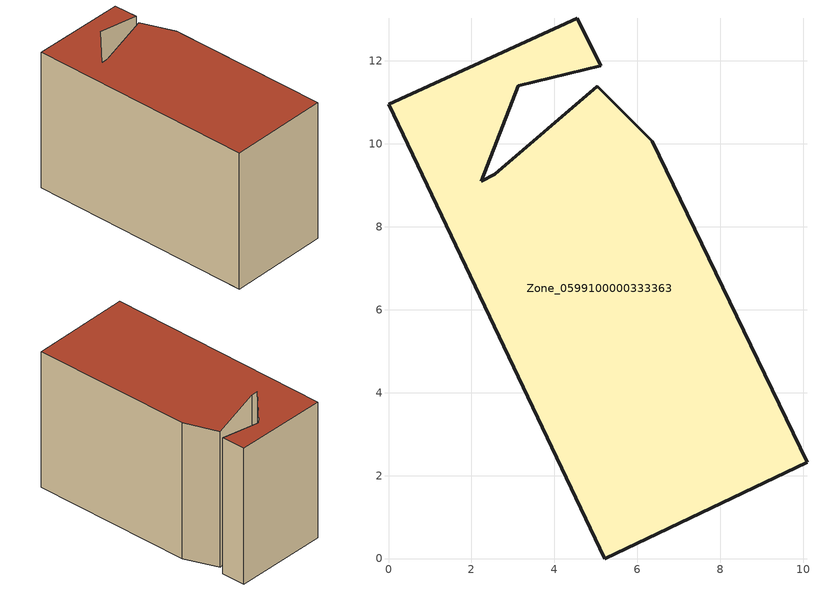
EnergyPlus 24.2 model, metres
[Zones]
Zone_0599100000333363
 floor ground (C_G): 3.13,11.4 2.23,9.09 2.56,9.26 5.03,11.38 6.36,10.06 10.09,2.32 5.22,0 0,10.95 4.55,13.02 5.11,11.88 z0.45
 wall outside (C_F): 4.55,13.02 0,10.95 5.22,0 10.09,2.32 6.36,10.06 5.03,11.38 2.56,9.26 2.23,9.09 3.13,11.4 5.11,11.88 4.55,13.02 z0.45:8.02
 roof outside (C_R): 2.23,9.09 3.13,11.4 5.11,11.88 4.55,13.02 0,10.95 5.22,0 10.09,2.32 6.36,10.06 5.03,11.38 2.56,9.26 z8.02
[BUILDING]
Pand.0599100000333363: North Axis=0; Terrain=City; Loads Convergence Tolerance Value=0.04; Temperature Convergence Tolerance Value=0.4; Solar Distribution=FullExterior; Maximum Number of Warmup Days=25; Minimum Number of Warmup Days=1
[Site:Location]
Rotterdam.The.Hague.AP_ZH_NLD Design_Conditions: Latitude=51.96; Longitude=4.45; Time Zone=1; Elevation=-4.5
[SITE:GROUNDTEMPERATURE:BUILDINGSURFACE]
18, 18, 18, 18, 18, 18, 18, 18, 18, 18, 18, 18
[MATERIAL] Thermal Absorptance=0.9; Solar Absorptance=0.7; Visible Absorptance=0.7
Name | Roughness | Thickness | Conductivity | Density | Specific Heat
G.TI.1975-1991 | MediumSmooth | 0.15 | 0.288461 | 540 | 1210
F.TI.1975-1991 | Rough | 0.3 | 0.230769 | 1920 | 840
R.TI.1975-1991 | MediumRough | 0.2 | 0.153846 | 1500 | 1000
[CONSTRUCTION]
C_G: G.TI.1975-1991
C_F: F.TI.1975-1991
C_R: R.TI.1975-1991
[ZONE]
Zone_0599100000333363: Type=1; Multiplier=1; Ceiling Height=Autocalculate; Volume=Autocalculate; Floor Area=autocalculate; Part of Total Floor Area=Yes
[ZONEINFILTRATION:DESIGNFLOWRATE]
Infil_Zone_0599100000333363: Zone or ZoneList or Space or SpaceList=Zone_0599100000333363; Schedule=AlwaysOn; Design Flow Rate Calculation Method=Flow/Area; Flow Rate per Floor Area=0.003; Constant Term Coefficient=1; Temperature Term Coefficient=0; Velocity Term Coefficient=0; Velocity Squared Term Coefficient=0
[HVACTEMPLATE:ZONE:IDEALLOADSAIRSYSTEM]
Zone_0599100000333363: Maximum Heating Supply Air Temperature=50; Minimum Cooling Supply Air Temperature=13; Maximum Heating Supply Air Humidity Ratio=0.0156; Minimum Cooling Supply Air Humidity Ratio=0.0077; Heating Limit=NoLimit; Cooling Limit=NoLimit; Dehumidification Control Type=ConstantSensibleHeatRatio; Cooling Sensible Heat Ratio=0.7; Dehumidification Setpoint=60; Humidification Control Type=None; Humidification Setpoint=30; Outdoor Air Method=None; Outdoor Air Flow Rate per Person=0.00944; Outdoor Air Flow Rate per Zone Floor Area=0; Outdoor Air Flow Rate per Zone=0; Demand Controlled Ventilation Type=None; Outdoor Air Economizer Type=NoEconomizer; Heat Recovery Type=None; Sensible Heat Recovery Effectiveness=0.7; Latent Heat Recovery Effectiveness=0.65
[ZONECONTROL:THERMOSTAT]
ThermostatControl_Zone_0599100000333363: Zone or ZoneList=Zone_0599100000333363; Control Type Schedule=DualSetpointControlType; Control 1=Thermostat_Zone_0599100000333363; Temperature Difference Between Cutout And Setpoint=0
[THERMOSTATSETPOINT:DUALSETPOINT]
Thermostat_Zone_0599100000333363: Heating Setpoint Temperature Schedule=HeatingSetpoint_Zone_0599100000333363; Cooling Setpoint Temperature Schedule=CoolingSetpoint_Zone_0599100000333363
[SCHEDULE:COMPACT]
HeatingSetpoint_Zone_0599100000333363: Through: 12/31, For: AllDays, Until: 24:00, 21
CoolingSetpoint_Zone_0599100000333363: Through: 12/31, For: AllDays, Until: 24:00, 24
DualSetpointControlType: Through: 12/31, For: AllDays, Until: 24:00, 4
AlwaysOn: Through: 12/31, For: AllDays, Until: 24:00, 1
